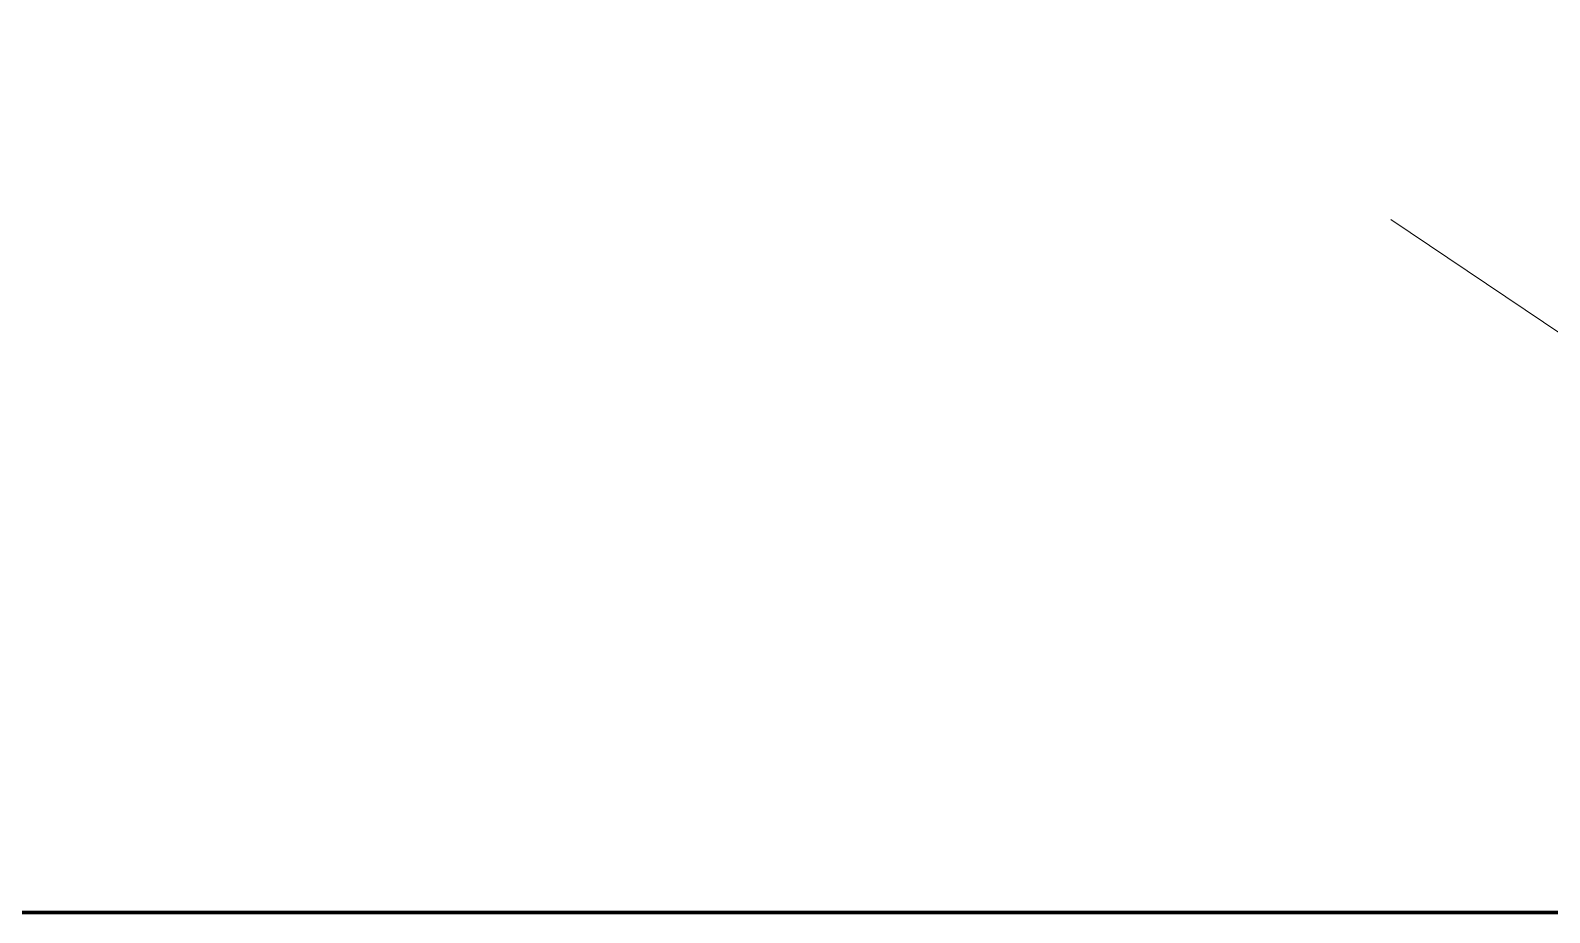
# Model space of a CAD drawing. Header units: millimetres. Extents: x -4391136 to -1798569, y -886572 to -291056.
# Drawn here: x -2305112.1 to -2304774.6, y -354746 to -354550.1 of the extents above; entities that cross this region are included whole.
import ezdxf

# ---------------------------------------------------------------- set-up
doc = ezdxf.new("R2010")
doc.units = ezdxf.units.MM
for name, color, linetype in [('_PP-Dim', 7, 'Continuous'), ('Xref-C-1-PP17-AR-2214-01-B$0$A-Wall', 7, 'Continuous'), ('Xref-C-1-PP17-AR-2214-01-B$0$A-WALL-PATT', 7, 'Continuous')]:
    doc.layers.add(name, color=color, linetype=linetype)

# ---------------------------------------------------------------- blocks, each defined once
blk = doc.blocks.new('W-1-PP17-ENT2_REV00_20260526-152612_EX_LOPF-1')
at = {"layer": 'Xref-C-1-PP17-AR-2214-01-B$0$A-WALL-PATT', "lineweight": 9}
h = blk.add_hatch(dxfattribs=at)
h.set_pattern_fill('ACET-2D-FP_11', angle=-39.99999999997265, style=0, pattern_type=2)
h.set_pattern_definition([(140.0000000000273, (-19535.0006426787, -5352.504443557526), (-385.17504819663, -459.0337474662813), [76.2000000016863, -838.2000000185496]), (85.00000000002728, (-19535.0006426787, -5352.504443557526), (-746.182703292987, 65.28252745699113), [60.95999998934607, -670.5599998828066]), (190.4510000000273, (-19529.68714455469, -5291.77617947344), (127.8976821521067, -693.3830033084379), [64.75999999792225, -712.3599999771448]), (136.1840000000273, (-19738.20018154569, -5352.50425312767), (-622.306418101827, -648.5724861947823), [114.3000000090041, -1257.300000099045]), (186.6360000000273, (-19724.18609866314, -5262.144063475134), (122.2199233644646, -1050.534318669234), [97.13999999808287, -1068.539999978911]), (81.18400000002735, (-19738.20018154569, -5352.50425312767), (-1110.274966523866, 172.1971373409029), [91.44000001127148, -1005.840000123987]), (111.0000000000273, (-19687.39988022018, -5250.904148278816), (-559.4256646492287, -214.7433929350229), [76.20000000026224, -838.2000000028846]), (56.00000000002737, (-19687.39988022018, -5250.904148278816), (-620.9765001018534, 418.8539380771107), [60.96000000798914, -670.5600000878804]), (161.4510000000273, (-19653.31147378683, -5200.36609522166), (-224.2969171917646, -668.4524659444579), [64.76000000175955, -712.360000019355]), (127.5000000000273, (-19535.0006426787, -5352.504443557526), (-206.9121046008077, -158.7692419998349), [33.52799999595497, -628.9039999241251, 33.52799999595497, -1320.291999840712]), (127.5000000000273, (-19535.0006426787, -5352.504443557526), (-206.9121046008077, -158.7692419998349), [-695.959999916035, -647.1919999219186, 33.52799999595497, -639.571999922838]), (97.50000000002731, (-19535.0006426787, -5352.504443557526), (-359.3065578895622, -47.30360574601231), [33.52800000462985, -354.5840000489642, 33.52800000462985, -870.2040001201657]), (97.50000000002731, (-19535.0006426787, -5352.504443557526), (-359.3065578895622, -47.30360574601231), [-421.6400000582239, -613.6640000847402, 33.52800000462985, -223.0120000307955]), (57.50000000002731, (-19534.99985448504, -5579.072899473889), (-229.4741615089589, 146.1911639207974), [33.52800000332779, -220.4720000218828, 33.52800000332779, -1810.512000179701]), (57.50000000002731, (-19534.99985448504, -5579.072899473889), (-229.4741615089589, 146.1911639207974), [-287.5280000285384, -758.9520000753291, 33.52800000332779, -1018.032000101044]), (47.50000000002732, (-19534.9999497002, -5680.672668907384), (-350.416859014542, 321.097891815938), [33.52800000205954, -296.6720000182238, 33.52800000205954, -1239.52000007614]), (47.50000000002732, (-19534.9999497002, -5680.672668907384), (-350.416859014542, 321.097891815938), [-363.7280000223428, -492.7600000302689, 33.52800000205954, -713.2320000438118])])
h.paths.add_polyline_path([(-19735.00000000233, -5056.316720992385), (-19735.00000000233, -5369.373662744707), (-19735.00000000233, -9905.01763978327), (-19535.00000000233, -9905.01763978327), (-19535.00000000233, -499.9999999958673), (-19735.00000000233, -499.9999999958673)])
at = {"layer": 'Xref-C-1-PP17-AR-2214-01-B$0$A-Wall', "color": 7, "lineweight": 70}
blk.add_line((-19535.00000000186, -9905.017639786063), (-19535.00000000186, -499.9999999986612), dxfattribs=at)

msp = doc.modelspace()

# ---------------------------------------------------------------- block references
at = {"layer": '_PP-Dim', "color": 7, "rotation": 270}
msp.add_blockref('W-1-PP17-ENT2_REV00_20260526-152612_EX_LOPF-1', (-2302074.573009264, -374281.0414471148), dxfattribs=at)

doc.saveas('drawing.dxf')
